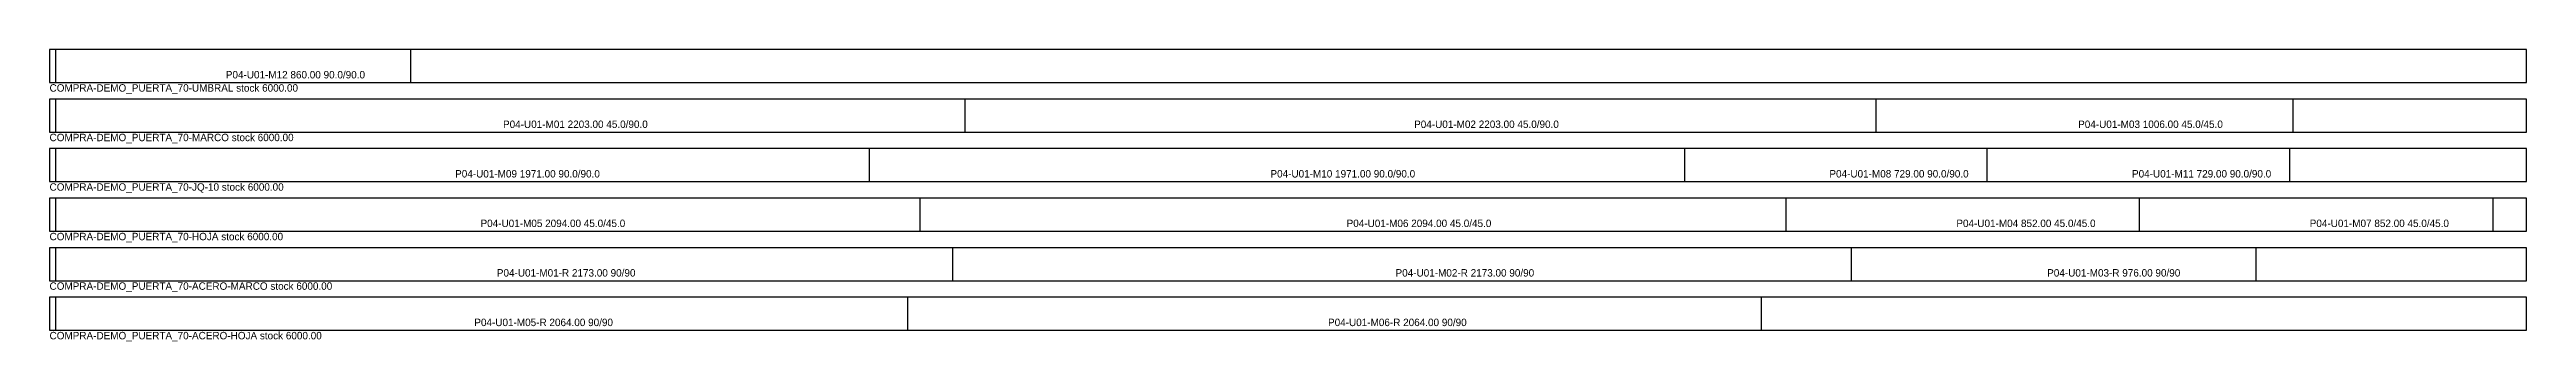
# Model space of a CAD drawing. Header units: millimetres. Extents: x 0 to 6000, y -27 to 680.
import ezdxf

# ---------------------------------------------------------------- set-up
doc = ezdxf.new("R2010")
doc.units = ezdxf.units.MM
for name, color, linetype in [('LABEL', 3, 'CONTINUOUS'), ('MARK', 5, 'CONTINUOUS'), ('OUTLINE', 7, 'CONTINUOUS')]:
    doc.layers.add(name, color=color, linetype=linetype)

msp = doc.modelspace()

# ---------------------------------------------------------------- linework, layer by layer
at = {"layer": 'MARK'}
for p, q in [((15, 600), (15, 680)), ((875, 600), (875, 680)), ((15, 480), (15, 560)), ((2218, 480), (2218, 560)), ((4425, 480), (4425, 560)), ((5435, 480), (5435, 560)), ((15, 360), (15, 440)), ((1986, 360), (1986, 440)), ((3961, 360), (3961, 440)), ((4694, 360), (4694, 440)), ((5427, 360), (5427, 440)), ((15, 240), (15, 320)), ((2109, 240), (2109, 320)), ((4207, 240), (4207, 320)), ((5063, 240), (5063, 320)), ((5919, 240), (5919, 320)), ((15, 120), (15, 200)), ((2188, 120), (2188, 200)), ((4365, 120), (4365, 200)), ((5345, 120), (5345, 200)), ((15, 0), (15, 80)), ((2079, 0), (2079, 80)), ((4147, 0), (4147, 80))]:
    msp.add_line(p, q, dxfattribs=at)
at = {"layer": 'OUTLINE'}
for points in [[(0, 600), (6000, 600), (6000, 680), (0, 680)], [(0, 480), (6000, 480), (6000, 560), (0, 560)], [(0, 360), (6000, 360), (6000, 440), (0, 440)], [(0, 240), (6000, 240), (6000, 320), (0, 320)], [(0, 120), (6000, 120), (6000, 200), (0, 200)], [(0, 0), (6000, 0), (6000, 80), (0, 80)]]:
    msp.add_lwpolyline(points, close=True, dxfattribs=at)

# ---------------------------------------------------------------- texts
at = {"layer": 'LABEL'}
for s, p in [('P04-U01-M12 860.00 90.0/90.0', (427, 610)), ('COMPRA-DEMO_PUERTA_70-UMBRAL stock 6000.00', (0, 578)), ('P04-U01-M01 2203.00 45.0/90.0', (1098.5, 490)), ('P04-U01-M02 2203.00 45.0/90.0', (3305.5, 490)), ('P04-U01-M03 1006.00 45.0/45.0', (4914, 490)), ('COMPRA-DEMO_PUERTA_70-MARCO stock 6000.00', (0, 458)), ('P04-U01-M09 1971.00 90.0/90.0', (982.5, 370)), ('P04-U01-M10 1971.00 90.0/90.0', (2957.5, 370)), ('P04-U01-M08 729.00 90.0/90.0', (4311.5, 370)), ('P04-U01-M11 729.00 90.0/90.0', (5044.5, 370)), ('COMPRA-DEMO_PUERTA_70-JQ-10 stock 6000.00', (0, 338)), ('P04-U01-M05 2094.00 45.0/45.0', (1044, 250)), ('P04-U01-M06 2094.00 45.0/45.0', (3142, 250)), ('P04-U01-M04 852.00 45.0/45.0', (4619, 250)), ('P04-U01-M07 852.00 45.0/45.0', (5475, 250)), ('COMPRA-DEMO_PUERTA_70-HOJA stock 6000.00', (0, 218)), ('P04-U01-M01-R 2173.00 90/90', (1083.5, 130)), ('P04-U01-M02-R 2173.00 90/90', (3260.5, 130)), ('P04-U01-M03-R 976.00 90/90', (4839, 130)), ('COMPRA-DEMO_PUERTA_70-ACERO-MARCO stock 6000.00', (0, 98)), ('P04-U01-M05-R 2064.00 90/90', (1029, 10)), ('P04-U01-M06-R 2064.00 90/90', (3097, 10)), ('COMPRA-DEMO_PUERTA_70-ACERO-HOJA stock 6000.00', (0, -22))]:
    msp.add_text(s, height=18, dxfattribs=at).set_placement(p)

doc.saveas('drawing.dxf')
